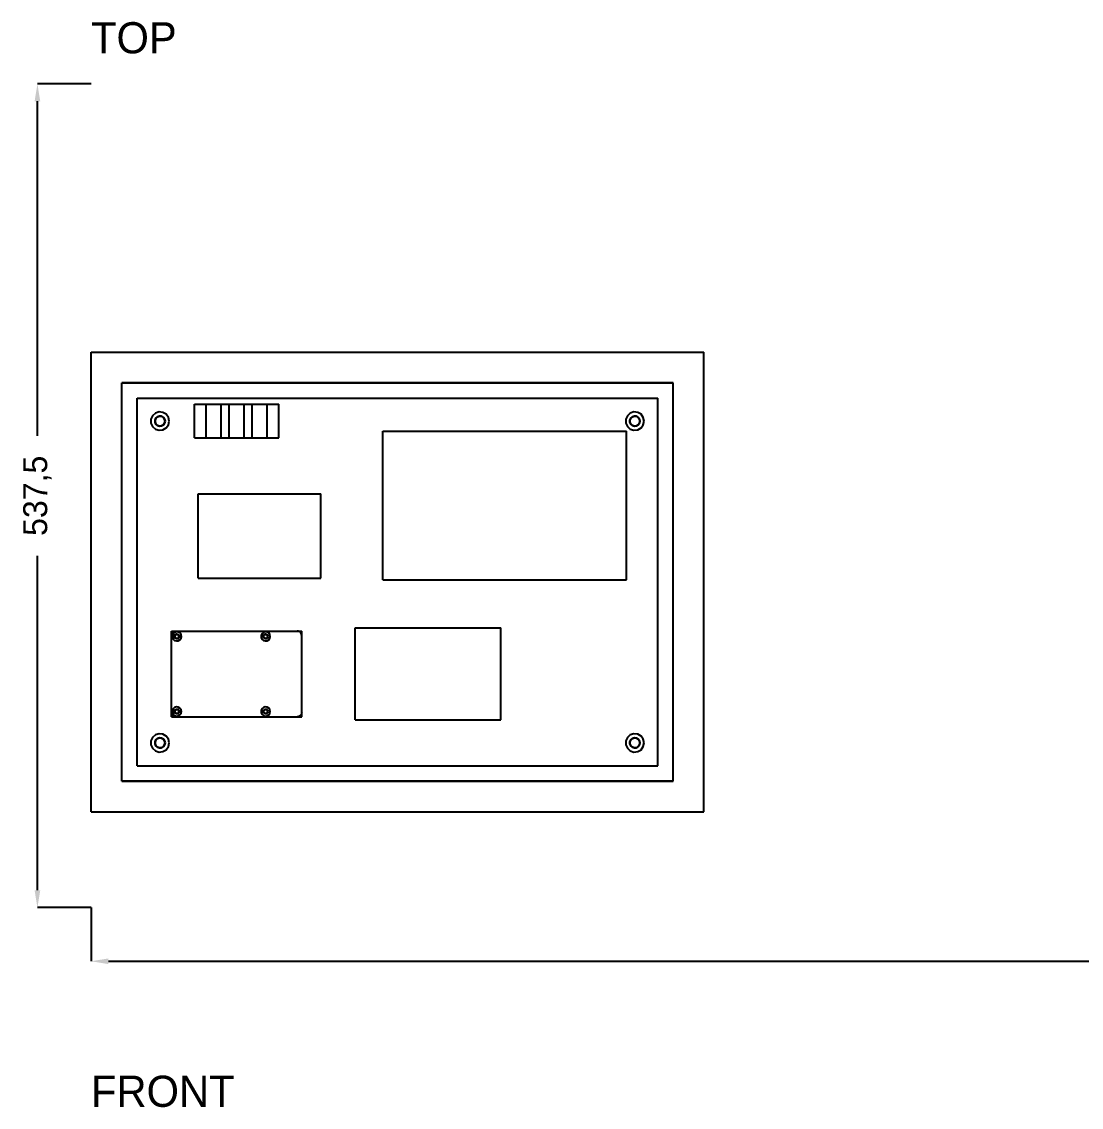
# Model space of a CAD drawing. Header units: millimetres. Extents: x -45 to 2722, y -2126 to 1871.
# Drawn here: x -45 to 646, y -130 to 578 of the extents above; entities that cross this region are included whole.
import ezdxf

# ---------------------------------------------------------------- set-up
doc = ezdxf.new("R2010")
doc.units = ezdxf.units.MM
for name, color, linetype in [('DIMENSIONS', 7, 'Continuous'), ('NOTES', 7, 'Continuous'), ('TOP', 7, 'Continuous')]:
    doc.layers.add(name, color=color, linetype=linetype)
doc.dimstyles.get("Standard").update_dxf_attribs({"dimtxt": 2.5, "dimasz": 2.5, "dimexe": 1.25, "dimexo": 0.625, "dimtad": 1, "dimcen": 2.5, "dimazin": 3, "dimtfac": 1, "dimtmove": 0, "dimatfit": 3})

# ---------------------------------------------------------------- blocks, each defined once
blk = doc.blocks.new('_CLOSEDFILLED')
at = {"color": 0, "linetype": 'BYBLOCK'}
blk.add_solid([(-1, 0.164), (0, 0), (-1, -0.164)], dxfattribs=at)
blk = doc.blocks.new('*D1')
at = {"color": 7}
for p, q in [((0, 0), (0, -35)), ((2034, 0), (2034, -35)), ((11.3, -35), (985.71, -35)), ((1048.29, -35), (2022.7, -35))]:
    blk.add_line(p, q, dxfattribs=at)
at = {"layer": 'Defpoints'}
for p in [(0, 0), (2034, 0), (0, -35)]:
    blk.add_point(p, dxfattribs=at)
at = {"layer": 'DIMENSIONS', "color": 7, "xscale": 11.3, "yscale": 11.3, "rotation": 180}
blk.add_blockref('_CLOSEDFILLED', (0, -35), dxfattribs=at)
at = {"layer": 'DIMENSIONS', "color": 7, "xscale": 11.3, "yscale": 11.3}
blk.add_blockref('_CLOSEDFILLED', (2034, -35), dxfattribs=at)
at = {"layer": 'DIMENSIONS', "color": 7, "insert": (1017, -35), "char_height": 15.646, "attachment_point": 5}
blk.add_mtext('2034', dxfattribs=at)
blk = doc.blocks.new('*D2')
at = {"color": 7}
for p, q in [((0, 537.5), (-35, 537.5)), ((-35, 307.87), (-35, 526.2)), ((-35, 11.3), (-35, 229.63)), ((0, 0), (-35, 0))]:
    blk.add_line(p, q, dxfattribs=at)
at = {"layer": 'Defpoints'}
for p in [(0, 537.5), (-35, 0), (0, 0)]:
    blk.add_point(p, dxfattribs=at)
at = {"layer": 'DIMENSIONS', "color": 7, "xscale": 11.3, "yscale": 11.3}
for p, rotation in [((-35, 537.5), 90), ((-35, 0), 270)]:
    blk.add_blockref('_CLOSEDFILLED', p, dxfattribs=dict(at, rotation=rotation))
at = {"layer": 'DIMENSIONS', "color": 7, "insert": (-35, 268.75), "char_height": 15.646, "attachment_point": 5, "rotation": 90}
blk.add_mtext('537,5', dxfattribs=at)

msp = doc.modelspace()

# ---------------------------------------------------------------- linework, layer by layer
at = {"layer": 'TOP'}
for points in [[(0, 62.5), (0, 362.5)], [(0, 62.5), (0, 362.5)], [(0, 362.5), (400, 362.5)], [(0, 362.5), (400, 362.5)], [(0, 62.5), (0, 362.5)], [(0, 62.5), (0, 362.5)], [(0, 362.5), (400, 362.5)], [(0, 362.5), (400, 362.5)], [(400, 62.5), (400, 362.5)], [(400, 62.5), (400, 362.5)], [(400, 62.5), (400, 362.5)], [(400, 62.5), (400, 362.5)], [(380, 342.5), (20, 342.5)], [(20, 82.5), (20, 342.5)], [(20, 342.5), (380, 342.5)], [(20, 82.5), (20, 342.5)], [(380, 82.5), (380, 342.5)], [(380, 82.5), (380, 342.5)], [(30, 92.5), (30, 332.5)], [(30, 92.5), (30, 332.5)], [(30, 332.5), (370, 332.5)], [(30, 332.5), (370, 332.5)], [(67.5, 306.5), (67.5, 328.5)], [(67.5, 306.5), (67.5, 328.5)], [(67.5, 328.5), (75, 328.5)], [(67.5, 328.5), (122.5, 328.5)], [(75, 328.5), (75, 306.5)], [(75, 328.5), (75.109, 328.5), (75.432, 328.5), (75.955, 328.5), (76.654, 328.5), (77.5, 328.5), (78.455, 328.5), (79.477, 328.5), (80.523, 328.5), (81.545, 328.5), (82.5, 328.5), (83.346, 328.5), (84.045, 328.5), (84.568, 328.5), (84.891, 328.5), (85, 328.5)], [(85, 328.5), (90, 328.5)], [(85, 306.5), (85, 328.5)], [(90, 328.5), (90.109, 328.5), (90.432, 328.5), (90.955, 328.5), (91.654, 328.5), (92.5, 328.5), (93.455, 328.5), (94.477, 328.5), (95.523, 328.5), (96.545, 328.5), (97.5, 328.5), (98.346, 328.5), (99.045, 328.5), (99.568, 328.5), (99.891, 328.5), (100, 328.5)], [(90, 328.5), (90, 306.5)], [(100, 328.5), (105, 328.5)], [(100, 306.5), (100, 328.5)], [(105, 328.5), (105.109, 328.5), (105.432, 328.5), (105.955, 328.5), (106.654, 328.5), (107.5, 328.5), (108.455, 328.5), (109.477, 328.5), (110.523, 328.5), (111.545, 328.5), (112.5, 328.5), (113.346, 328.5), (114.045, 328.5), (114.568, 328.5), (114.891, 328.5), (115, 328.5)], [(105, 328.5), (105, 306.5)], [(115, 328.5), (122.5, 328.5)], [(115, 306.5), (115, 328.5)], [(122.5, 306.5), (122.5, 328.5)], [(122.5, 306.5), (122.5, 328.5)], [(370, 92.5), (370, 332.5)], [(370, 92.5), (370, 332.5)], [(51, 317.5), (50.481, 319.94), (49.015, 321.959), (46.854, 323.206), (44.373, 323.467), (42, 322.696), (40.146, 321.027), (39.131, 318.747), (39.131, 316.253), (40.146, 313.973), (42, 312.304), (44.373, 311.533), (46.854, 311.794), (49.015, 313.041), (50.481, 315.06), (51, 317.5)], [(51, 317.5), (50.481, 319.94), (49.015, 321.959), (46.854, 323.206), (44.373, 323.467), (42, 322.696), (40.146, 321.027), (39.131, 318.747), (39.131, 316.253), (40.146, 313.973), (42, 312.304), (44.373, 311.533), (46.854, 311.794), (49.015, 313.041), (50.481, 315.06), (51, 317.5)], [(48.3, 317.5), (48.015, 316.158), (47.208, 315.048), (46.02, 314.362), (44.655, 314.218), (43.35, 314.642), (42.33, 315.56), (41.772, 316.814), (41.772, 318.186), (42.33, 319.44), (43.35, 320.358), (44.655, 320.782), (46.02, 320.638), (47.208, 319.952), (48.015, 318.842), (48.3, 317.5)], [(48.3, 317.5), (48.015, 316.158), (47.208, 315.048), (46.02, 314.362), (44.655, 314.218), (43.35, 314.642), (42.33, 315.56), (41.772, 316.814), (41.772, 318.186), (42.33, 319.44), (43.35, 320.358), (44.655, 320.782), (46.02, 320.638), (47.208, 319.952), (48.015, 318.842), (48.3, 317.5)], [(48.3, 317.5), (48.015, 318.842), (47.208, 319.952), (46.02, 320.638), (44.655, 320.782), (43.35, 320.358), (42.33, 319.44), (41.772, 318.186), (41.772, 316.814), (42.33, 315.56), (43.35, 314.642), (44.655, 314.218), (46.02, 314.362), (47.208, 315.048), (48.015, 316.158), (48.3, 317.5)], [(48.3, 317.5), (48.015, 318.842), (47.208, 319.952), (46.02, 320.638), (44.655, 320.782), (43.35, 320.358), (42.33, 319.44), (41.772, 318.186), (41.772, 316.814), (42.33, 315.56), (43.35, 314.642), (44.655, 314.218), (46.02, 314.362), (47.208, 315.048), (48.015, 316.158), (48.3, 317.5)], [(361, 317.5), (360.481, 319.94), (359.015, 321.959), (356.854, 323.206), (354.373, 323.467), (352, 322.696), (350.146, 321.027), (349.131, 318.747), (349.131, 316.253), (350.146, 313.973), (352, 312.304), (354.373, 311.533), (356.854, 311.794), (359.015, 313.041), (360.481, 315.06), (361, 317.5)], [(361, 317.5), (360.481, 319.94), (359.015, 321.959), (356.854, 323.206), (354.373, 323.467), (352, 322.696), (350.146, 321.027), (349.131, 318.747), (349.131, 316.253), (350.146, 313.973), (352, 312.304), (354.373, 311.533), (356.854, 311.794), (359.015, 313.041), (360.481, 315.06), (361, 317.5)], [(358.3, 317.5), (358.015, 316.158), (357.208, 315.048), (356.02, 314.362), (354.655, 314.218), (353.35, 314.642), (352.33, 315.56), (351.772, 316.814), (351.772, 318.186), (352.33, 319.44), (353.35, 320.358), (354.655, 320.782), (356.02, 320.638), (357.208, 319.952), (358.015, 318.842), (358.3, 317.5)], [(358.3, 317.5), (358.015, 316.158), (357.208, 315.048), (356.02, 314.362), (354.655, 314.218), (353.35, 314.642), (352.33, 315.56), (351.772, 316.814), (351.772, 318.186), (352.33, 319.44), (353.35, 320.358), (354.655, 320.782), (356.02, 320.638), (357.208, 319.952), (358.015, 318.842), (358.3, 317.5)], [(358.3, 317.5), (358.015, 318.842), (357.208, 319.952), (356.02, 320.638), (354.655, 320.782), (353.35, 320.358), (352.33, 319.44), (351.772, 318.186), (351.772, 316.814), (352.33, 315.56), (353.35, 314.642), (354.655, 314.218), (356.02, 314.362), (357.208, 315.048), (358.015, 316.158), (358.3, 317.5)], [(358.3, 317.5), (358.015, 318.842), (357.208, 319.952), (356.02, 320.638), (354.655, 320.782), (353.35, 320.358), (352.33, 319.44), (351.772, 318.186), (351.772, 316.814), (352.33, 315.56), (353.35, 314.642), (354.655, 314.218), (356.02, 314.362), (357.208, 315.048), (358.015, 316.158), (358.3, 317.5)], [(67.5, 306.5), (75, 306.5)], [(67.5, 306.5), (122.5, 306.5)], [(75, 306.5), (75.109, 306.5), (75.432, 306.5), (75.955, 306.5), (76.654, 306.5), (77.5, 306.5), (78.455, 306.5), (79.477, 306.5), (80.523, 306.5), (81.545, 306.5), (82.5, 306.5), (83.346, 306.5), (84.045, 306.5), (84.568, 306.5), (84.891, 306.5), (85, 306.5)], [(85, 306.5), (90, 306.5)], [(90, 306.5), (90.109, 306.5), (90.432, 306.5), (90.955, 306.5), (91.654, 306.5), (92.5, 306.5), (93.455, 306.5), (94.477, 306.5), (95.523, 306.5), (96.545, 306.5), (97.5, 306.5), (98.346, 306.5), (99.045, 306.5), (99.568, 306.5), (99.891, 306.5), (100, 306.5)], [(100, 306.5), (105, 306.5)], [(105, 306.5), (105.109, 306.5), (105.432, 306.5), (105.955, 306.5), (106.654, 306.5), (107.5, 306.5), (108.455, 306.5), (109.477, 306.5), (110.523, 306.5), (111.545, 306.5), (112.5, 306.5), (113.346, 306.5), (114.045, 306.5), (114.568, 306.5), (114.891, 306.5), (115, 306.5)], [(115, 306.5), (122.5, 306.5)], [(190.5, 214), (190.5, 311)], [(190.5, 214), (190.5, 311)], [(190.5, 311), (349.5, 311)], [(190.5, 311), (349.5, 311)], [(349.5, 214), (349.5, 311)], [(349.5, 214), (349.5, 311)], [(70, 215), (70, 270)], [(70, 215), (70, 270)], [(70, 270), (150, 270)], [(70, 270), (150, 270)], [(150, 215), (150, 270)], [(150, 215), (150, 270)], [(70, 215), (150, 215)], [(70, 215), (150, 215)], [(190.5, 214), (349.5, 214)], [(190.5, 214), (349.5, 214)], [(52.5, 177.5), (52.516, 177.814), (52.566, 178.124), (52.647, 178.427), (52.759, 178.72), (52.902, 179), (53.073, 179.263), (53.271, 179.507), (53.493, 179.729), (53.737, 179.927), (54, 180.098), (54.28, 180.241), (54.573, 180.353), (54.876, 180.434), (55.186, 180.484), (55.5, 180.5)], [(52.5, 177.5), (52.516, 177.814), (52.566, 178.124), (52.647, 178.427), (52.759, 178.72), (52.902, 179), (53.073, 179.263), (53.271, 179.507), (53.493, 179.729), (53.737, 179.927), (54, 180.098), (54.28, 180.241), (54.573, 180.353), (54.876, 180.434), (55.186, 180.484), (55.5, 180.5)], [(52.5, 124.5), (52.5, 180.5)], [(52.5, 124.5), (52.5, 180.5)], [(52.5, 180.5), (137.5, 180.5)], [(52.5, 180.5), (137.5, 180.5)], [(52.5, 127.5), (52.5, 177.5)], [(52.5, 127.5), (52.5, 177.5)], [(59, 177), (58.741, 178.22), (58.007, 179.229), (56.927, 179.853), (55.686, 179.984), (54.5, 179.598), (53.573, 178.763), (53.066, 177.624), (53.066, 176.376), (53.573, 175.237), (54.5, 174.402), (55.686, 174.016), (56.927, 174.147), (58.007, 174.771), (58.741, 175.78), (59, 177)], [(59, 177), (58.741, 178.22), (58.007, 179.229), (56.927, 179.853), (55.686, 179.984), (54.5, 179.598), (53.573, 178.763), (53.066, 177.624), (53.066, 176.376), (53.573, 175.237), (54.5, 174.402), (55.686, 174.016), (56.927, 174.147), (58.007, 174.771), (58.741, 175.78), (59, 177)], [(57.6, 177), (57.462, 176.349), (57.071, 175.811), (56.494, 175.478), (55.833, 175.409), (55.2, 175.614), (54.706, 176.06), (54.435, 176.667), (54.435, 177.333), (54.706, 177.94), (55.2, 178.386), (55.833, 178.591), (56.494, 178.522), (57.071, 178.189), (57.462, 177.651), (57.6, 177)], [(57.6, 177), (57.462, 176.349), (57.071, 175.811), (56.494, 175.478), (55.833, 175.409), (55.2, 175.614), (54.706, 176.06), (54.435, 176.667), (54.435, 177.333), (54.706, 177.94), (55.2, 178.386), (55.833, 178.591), (56.494, 178.522), (57.071, 178.189), (57.462, 177.651), (57.6, 177)], [(57.35, 177), (57.233, 177.549), (56.903, 178.003), (56.417, 178.284), (55.859, 178.343), (55.325, 178.169), (54.908, 177.794), (54.68, 177.281), (54.68, 176.719), (54.908, 176.206), (55.325, 175.831), (55.859, 175.657), (56.417, 175.716), (56.903, 175.997), (57.233, 176.451), (57.35, 177)], [(57.35, 177), (57.233, 177.549), (56.903, 178.003), (56.417, 178.284), (55.859, 178.343), (55.325, 178.169), (54.908, 177.794), (54.68, 177.281), (54.68, 176.719), (54.908, 176.206), (55.325, 175.831), (55.859, 175.657), (56.417, 175.716), (56.903, 175.997), (57.233, 176.451), (57.35, 177)], [(57.35, 177), (57.233, 176.451), (56.903, 175.997), (56.417, 175.716), (55.859, 175.657), (55.325, 175.831), (54.908, 176.206), (54.68, 176.719), (54.68, 177.281), (54.908, 177.794), (55.325, 178.169), (55.859, 178.343), (56.417, 178.284), (56.903, 178.003), (57.233, 177.549), (57.35, 177)], [(57.35, 177), (57.233, 176.451), (56.903, 175.997), (56.417, 175.716), (55.859, 175.657), (55.325, 175.831), (54.908, 176.206), (54.68, 176.719), (54.68, 177.281), (54.908, 177.794), (55.325, 178.169), (55.859, 178.343), (56.417, 178.284), (56.903, 178.003), (57.233, 177.549), (57.35, 177)], [(55.5, 180.5), (134.5, 180.5)], [(55.5, 180.5), (134.5, 180.5)], [(117, 177), (116.741, 178.22), (116.007, 179.229), (114.927, 179.853), (113.686, 179.984), (112.5, 179.598), (111.573, 178.763), (111.066, 177.624), (111.066, 176.376), (111.573, 175.237), (112.5, 174.402), (113.686, 174.016), (114.927, 174.147), (116.007, 174.771), (116.741, 175.78), (117, 177)], [(117, 177), (116.741, 178.22), (116.007, 179.229), (114.927, 179.853), (113.686, 179.984), (112.5, 179.598), (111.573, 178.763), (111.066, 177.624), (111.066, 176.376), (111.573, 175.237), (112.5, 174.402), (113.686, 174.016), (114.927, 174.147), (116.007, 174.771), (116.741, 175.78), (117, 177)], [(115.6, 177), (115.462, 176.349), (115.071, 175.811), (114.494, 175.478), (113.833, 175.409), (113.2, 175.614), (112.706, 176.06), (112.435, 176.667), (112.435, 177.333), (112.706, 177.94), (113.2, 178.386), (113.833, 178.591), (114.494, 178.522), (115.071, 178.189), (115.462, 177.651), (115.6, 177)], [(115.6, 177), (115.462, 176.349), (115.071, 175.811), (114.494, 175.478), (113.833, 175.409), (113.2, 175.614), (112.706, 176.06), (112.435, 176.667), (112.435, 177.333), (112.706, 177.94), (113.2, 178.386), (113.833, 178.591), (114.494, 178.522), (115.071, 178.189), (115.462, 177.651), (115.6, 177)], [(115.35, 177), (115.233, 177.549), (114.903, 178.003), (114.417, 178.284), (113.859, 178.343), (113.325, 178.169), (112.908, 177.794), (112.68, 177.281), (112.68, 176.719), (112.908, 176.206), (113.325, 175.831), (113.859, 175.657), (114.417, 175.716), (114.903, 175.997), (115.233, 176.451), (115.35, 177)], [(115.35, 177), (115.233, 177.549), (114.903, 178.003), (114.417, 178.284), (113.859, 178.343), (113.325, 178.169), (112.908, 177.794), (112.68, 177.281), (112.68, 176.719), (112.908, 176.206), (113.325, 175.831), (113.859, 175.657), (114.417, 175.716), (114.903, 175.997), (115.233, 176.451), (115.35, 177)], [(115.35, 177), (115.233, 176.451), (114.903, 175.997), (114.417, 175.716), (113.859, 175.657), (113.325, 175.831), (112.908, 176.206), (112.68, 176.719), (112.68, 177.281), (112.908, 177.794), (113.325, 178.169), (113.859, 178.343), (114.417, 178.284), (114.903, 178.003), (115.233, 177.549), (115.35, 177)], [(115.35, 177), (115.233, 176.451), (114.903, 175.997), (114.417, 175.716), (113.859, 175.657), (113.325, 175.831), (112.908, 176.206), (112.68, 176.719), (112.68, 177.281), (112.908, 177.794), (113.325, 178.169), (113.859, 178.343), (114.417, 178.284), (114.903, 178.003), (115.233, 177.549), (115.35, 177)], [(137.5, 177.5), (137.484, 177.814), (137.434, 178.124), (137.353, 178.427), (137.241, 178.72), (137.098, 179), (136.927, 179.263), (136.729, 179.507), (136.507, 179.729), (136.263, 179.927), (136, 180.098), (135.72, 180.241), (135.427, 180.353), (135.124, 180.434), (134.814, 180.484), (134.5, 180.5)], [(137.5, 177.5), (137.484, 177.814), (137.434, 178.124), (137.353, 178.427), (137.241, 178.72), (137.098, 179), (136.927, 179.263), (136.729, 179.507), (136.507, 179.729), (136.263, 179.927), (136, 180.098), (135.72, 180.241), (135.427, 180.353), (135.124, 180.434), (134.814, 180.484), (134.5, 180.5)], [(137.5, 124.5), (137.5, 180.5)], [(137.5, 124.5), (137.5, 180.5)], [(137.5, 127.5), (137.5, 177.5)], [(137.5, 127.5), (137.5, 177.5)], [(172.5, 122.5), (172.5, 182.5)], [(172.5, 122.5), (172.5, 182.5)], [(172.5, 182.5), (267.5, 182.5)], [(172.5, 182.5), (267.5, 182.5)], [(267.5, 122.5), (267.5, 182.5)], [(267.5, 122.5), (267.5, 182.5)], [(59, 128), (58.741, 129.22), (58.007, 130.229), (56.927, 130.853), (55.686, 130.984), (54.5, 130.598), (53.573, 129.763), (53.066, 128.624), (53.066, 127.376), (53.573, 126.237), (54.5, 125.402), (55.686, 125.016), (56.927, 125.147), (58.007, 125.771), (58.741, 126.78), (59, 128)], [(59, 128), (58.741, 129.22), (58.007, 130.229), (56.927, 130.853), (55.686, 130.984), (54.5, 130.598), (53.573, 129.763), (53.066, 128.624), (53.066, 127.376), (53.573, 126.237), (54.5, 125.402), (55.686, 125.016), (56.927, 125.147), (58.007, 125.771), (58.741, 126.78), (59, 128)], [(57.6, 128), (57.462, 127.349), (57.071, 126.811), (56.494, 126.478), (55.833, 126.409), (55.2, 126.614), (54.706, 127.06), (54.435, 127.667), (54.435, 128.333), (54.706, 128.94), (55.2, 129.386), (55.833, 129.591), (56.494, 129.522), (57.071, 129.189), (57.462, 128.651), (57.6, 128)], [(57.6, 128), (57.462, 127.349), (57.071, 126.811), (56.494, 126.478), (55.833, 126.409), (55.2, 126.614), (54.706, 127.06), (54.435, 127.667), (54.435, 128.333), (54.706, 128.94), (55.2, 129.386), (55.833, 129.591), (56.494, 129.522), (57.071, 129.189), (57.462, 128.651), (57.6, 128)], [(57.35, 128), (57.233, 128.549), (56.903, 129.003), (56.417, 129.284), (55.859, 129.343), (55.325, 129.169), (54.908, 128.794), (54.68, 128.281), (54.68, 127.719), (54.908, 127.206), (55.325, 126.831), (55.859, 126.657), (56.417, 126.716), (56.903, 126.997), (57.233, 127.451), (57.35, 128)], [(57.35, 128), (57.233, 128.549), (56.903, 129.003), (56.417, 129.284), (55.859, 129.343), (55.325, 129.169), (54.908, 128.794), (54.68, 128.281), (54.68, 127.719), (54.908, 127.206), (55.325, 126.831), (55.859, 126.657), (56.417, 126.716), (56.903, 126.997), (57.233, 127.451), (57.35, 128)], [(57.35, 128), (57.233, 127.451), (56.903, 126.997), (56.417, 126.716), (55.859, 126.657), (55.325, 126.831), (54.908, 127.206), (54.68, 127.719), (54.68, 128.281), (54.908, 128.794), (55.325, 129.169), (55.859, 129.343), (56.417, 129.284), (56.903, 129.003), (57.233, 128.549), (57.35, 128)], [(57.35, 128), (57.233, 127.451), (56.903, 126.997), (56.417, 126.716), (55.859, 126.657), (55.325, 126.831), (54.908, 127.206), (54.68, 127.719), (54.68, 128.281), (54.908, 128.794), (55.325, 129.169), (55.859, 129.343), (56.417, 129.284), (56.903, 129.003), (57.233, 128.549), (57.35, 128)], [(117, 128), (116.741, 129.22), (116.007, 130.229), (114.927, 130.853), (113.686, 130.984), (112.5, 130.598), (111.573, 129.763), (111.066, 128.624), (111.066, 127.376), (111.573, 126.237), (112.5, 125.402), (113.686, 125.016), (114.927, 125.147), (116.007, 125.771), (116.741, 126.78), (117, 128)], [(117, 128), (116.741, 129.22), (116.007, 130.229), (114.927, 130.853), (113.686, 130.984), (112.5, 130.598), (111.573, 129.763), (111.066, 128.624), (111.066, 127.376), (111.573, 126.237), (112.5, 125.402), (113.686, 125.016), (114.927, 125.147), (116.007, 125.771), (116.741, 126.78), (117, 128)], [(115.6, 128), (115.462, 127.349), (115.071, 126.811), (114.494, 126.478), (113.833, 126.409), (113.2, 126.614), (112.706, 127.06), (112.435, 127.667), (112.435, 128.333), (112.706, 128.94), (113.2, 129.386), (113.833, 129.591), (114.494, 129.522), (115.071, 129.189), (115.462, 128.651), (115.6, 128)], [(115.6, 128), (115.462, 127.349), (115.071, 126.811), (114.494, 126.478), (113.833, 126.409), (113.2, 126.614), (112.706, 127.06), (112.435, 127.667), (112.435, 128.333), (112.706, 128.94), (113.2, 129.386), (113.833, 129.591), (114.494, 129.522), (115.071, 129.189), (115.462, 128.651), (115.6, 128)], [(115.35, 128), (115.233, 128.549), (114.903, 129.003), (114.417, 129.284), (113.859, 129.343), (113.325, 129.169), (112.908, 128.794), (112.68, 128.281), (112.68, 127.719), (112.908, 127.206), (113.325, 126.831), (113.859, 126.657), (114.417, 126.716), (114.903, 126.997), (115.233, 127.451), (115.35, 128)], [(115.35, 128), (115.233, 128.549), (114.903, 129.003), (114.417, 129.284), (113.859, 129.343), (113.325, 129.169), (112.908, 128.794), (112.68, 128.281), (112.68, 127.719), (112.908, 127.206), (113.325, 126.831), (113.859, 126.657), (114.417, 126.716), (114.903, 126.997), (115.233, 127.451), (115.35, 128)], [(115.35, 128), (115.233, 127.451), (114.903, 126.997), (114.417, 126.716), (113.859, 126.657), (113.325, 126.831), (112.908, 127.206), (112.68, 127.719), (112.68, 128.281), (112.908, 128.794), (113.325, 129.169), (113.859, 129.343), (114.417, 129.284), (114.903, 129.003), (115.233, 128.549), (115.35, 128)], [(115.35, 128), (115.233, 127.451), (114.903, 126.997), (114.417, 126.716), (113.859, 126.657), (113.325, 126.831), (112.908, 127.206), (112.68, 127.719), (112.68, 128.281), (112.908, 128.794), (113.325, 129.169), (113.859, 129.343), (114.417, 129.284), (114.903, 129.003), (115.233, 128.549), (115.35, 128)], [(52.5, 127.5), (52.516, 127.186), (52.566, 126.876), (52.647, 126.573), (52.759, 126.28), (52.902, 126), (53.073, 125.737), (53.271, 125.493), (53.493, 125.271), (53.737, 125.073), (54, 124.902), (54.28, 124.759), (54.573, 124.647), (54.876, 124.566), (55.186, 124.516), (55.5, 124.5)], [(52.5, 127.5), (52.516, 127.186), (52.566, 126.876), (52.647, 126.573), (52.759, 126.28), (52.902, 126), (53.073, 125.737), (53.271, 125.493), (53.493, 125.271), (53.737, 125.073), (54, 124.902), (54.28, 124.759), (54.573, 124.647), (54.876, 124.566), (55.186, 124.516), (55.5, 124.5)], [(52.5, 124.5), (137.5, 124.5)], [(52.5, 124.5), (137.5, 124.5)], [(55.5, 124.5), (134.5, 124.5)], [(55.5, 124.5), (134.5, 124.5)], [(137.5, 127.5), (137.484, 127.186), (137.434, 126.876), (137.353, 126.573), (137.241, 126.28), (137.098, 126), (136.927, 125.737), (136.729, 125.493), (136.507, 125.271), (136.263, 125.073), (136, 124.902), (135.72, 124.759), (135.427, 124.647), (135.124, 124.566), (134.814, 124.516), (134.5, 124.5)], [(137.5, 127.5), (137.484, 127.186), (137.434, 126.876), (137.353, 126.573), (137.241, 126.28), (137.098, 126), (136.927, 125.737), (136.729, 125.493), (136.507, 125.271), (136.263, 125.073), (136, 124.902), (135.72, 124.759), (135.427, 124.647), (135.124, 124.566), (134.814, 124.516), (134.5, 124.5)], [(172.5, 122.5), (267.5, 122.5)], [(172.5, 122.5), (267.5, 122.5)], [(51, 107.5), (50.481, 109.94), (49.015, 111.959), (46.854, 113.206), (44.373, 113.467), (42, 112.696), (40.146, 111.027), (39.131, 108.747), (39.131, 106.253), (40.146, 103.973), (42, 102.304), (44.373, 101.533), (46.854, 101.794), (49.015, 103.041), (50.481, 105.06), (51, 107.5)], [(51, 107.5), (50.481, 109.94), (49.015, 111.959), (46.854, 113.206), (44.373, 113.467), (42, 112.696), (40.146, 111.027), (39.131, 108.747), (39.131, 106.253), (40.146, 103.973), (42, 102.304), (44.373, 101.533), (46.854, 101.794), (49.015, 103.041), (50.481, 105.06), (51, 107.5)], [(361, 107.5), (360.481, 109.94), (359.015, 111.959), (356.854, 113.206), (354.373, 113.467), (352, 112.696), (350.146, 111.027), (349.131, 108.747), (349.131, 106.253), (350.146, 103.973), (352, 102.304), (354.373, 101.533), (356.854, 101.794), (359.015, 103.041), (360.481, 105.06), (361, 107.5)], [(361, 107.5), (360.481, 109.94), (359.015, 111.959), (356.854, 113.206), (354.373, 113.467), (352, 112.696), (350.146, 111.027), (349.131, 108.747), (349.131, 106.253), (350.146, 103.973), (352, 102.304), (354.373, 101.533), (356.854, 101.794), (359.015, 103.041), (360.481, 105.06), (361, 107.5)], [(48.3, 107.5), (48.015, 106.158), (47.208, 105.048), (46.02, 104.362), (44.655, 104.218), (43.35, 104.642), (42.33, 105.56), (41.772, 106.814), (41.772, 108.186), (42.33, 109.44), (43.35, 110.358), (44.655, 110.782), (46.02, 110.638), (47.208, 109.952), (48.015, 108.842), (48.3, 107.5)], [(48.3, 107.5), (48.015, 106.158), (47.208, 105.048), (46.02, 104.362), (44.655, 104.218), (43.35, 104.642), (42.33, 105.56), (41.772, 106.814), (41.772, 108.186), (42.33, 109.44), (43.35, 110.358), (44.655, 110.782), (46.02, 110.638), (47.208, 109.952), (48.015, 108.842), (48.3, 107.5)], [(48.3, 107.5), (48.015, 108.842), (47.208, 109.952), (46.02, 110.638), (44.655, 110.782), (43.35, 110.358), (42.33, 109.44), (41.772, 108.186), (41.772, 106.814), (42.33, 105.56), (43.35, 104.642), (44.655, 104.218), (46.02, 104.362), (47.208, 105.048), (48.015, 106.158), (48.3, 107.5)], [(48.3, 107.5), (48.015, 108.842), (47.208, 109.952), (46.02, 110.638), (44.655, 110.782), (43.35, 110.358), (42.33, 109.44), (41.772, 108.186), (41.772, 106.814), (42.33, 105.56), (43.35, 104.642), (44.655, 104.218), (46.02, 104.362), (47.208, 105.048), (48.015, 106.158), (48.3, 107.5)], [(358.3, 107.5), (358.015, 106.158), (357.208, 105.048), (356.02, 104.362), (354.655, 104.218), (353.35, 104.642), (352.33, 105.56), (351.772, 106.814), (351.772, 108.186), (352.33, 109.44), (353.35, 110.358), (354.655, 110.782), (356.02, 110.638), (357.208, 109.952), (358.015, 108.842), (358.3, 107.5)], [(358.3, 107.5), (358.015, 106.158), (357.208, 105.048), (356.02, 104.362), (354.655, 104.218), (353.35, 104.642), (352.33, 105.56), (351.772, 106.814), (351.772, 108.186), (352.33, 109.44), (353.35, 110.358), (354.655, 110.782), (356.02, 110.638), (357.208, 109.952), (358.015, 108.842), (358.3, 107.5)], [(358.3, 107.5), (358.015, 108.842), (357.208, 109.952), (356.02, 110.638), (354.655, 110.782), (353.35, 110.358), (352.33, 109.44), (351.772, 108.186), (351.772, 106.814), (352.33, 105.56), (353.35, 104.642), (354.655, 104.218), (356.02, 104.362), (357.208, 105.048), (358.015, 106.158), (358.3, 107.5)], [(358.3, 107.5), (358.015, 108.842), (357.208, 109.952), (356.02, 110.638), (354.655, 110.782), (353.35, 110.358), (352.33, 109.44), (351.772, 108.186), (351.772, 106.814), (352.33, 105.56), (353.35, 104.642), (354.655, 104.218), (356.02, 104.362), (357.208, 105.048), (358.015, 106.158), (358.3, 107.5)], [(30, 92.5), (370, 92.5)], [(30, 92.5), (370, 92.5)], [(380, 82.5), (20, 82.5)], [(20, 82.5), (380, 82.5)], [(0, 62.5), (400, 62.5)], [(0, 62.5), (400, 62.5)], [(0, 62.5), (400, 62.5)], [(0, 62.5), (400, 62.5)]]:
    msp.add_lwpolyline(points, dxfattribs=at)

# ---------------------------------------------------------------- texts
at = {"layer": 'NOTES'}
for s, p in [('TOP', (0, 557.5)), ('FRONT', (0, -130))]:
    msp.add_text(s, height=20.34, dxfattribs=at).set_placement(p)

# ---------------------------------------------------------------- dimensions: what is measured, and where the dimension line sits
at = {"layer": 'DIMENSIONS'}
dim = msp.add_linear_dim(base=(-35, 0), p1=(0, 0), p2=(0, 537.5), angle=90, dimstyle='Standard', override={"dimtxt": 15.646154, "dimasz": 11.3, "dimdec": 2, "dimclrd": 7, "dimclre": 7, "dimclrt": 7}, dxfattribs=at)
dim.commit()
dim.dimension.update_dxf_attribs({"geometry": '*D2', "text_midpoint": (-35, 268.75)})
dim = msp.add_linear_dim(base=(0, -35), p1=(0, 0), p2=(2034, 0), dimstyle='Standard', override={"dimtxt": 15.646154, "dimasz": 11.3, "dimdec": 2, "dimclrd": 7, "dimclre": 7, "dimclrt": 7}, dxfattribs=at)
dim.commit()
dim.dimension.update_dxf_attribs({"geometry": '*D1', "text_midpoint": (1017, -35)})

doc.saveas('drawing.dxf')
